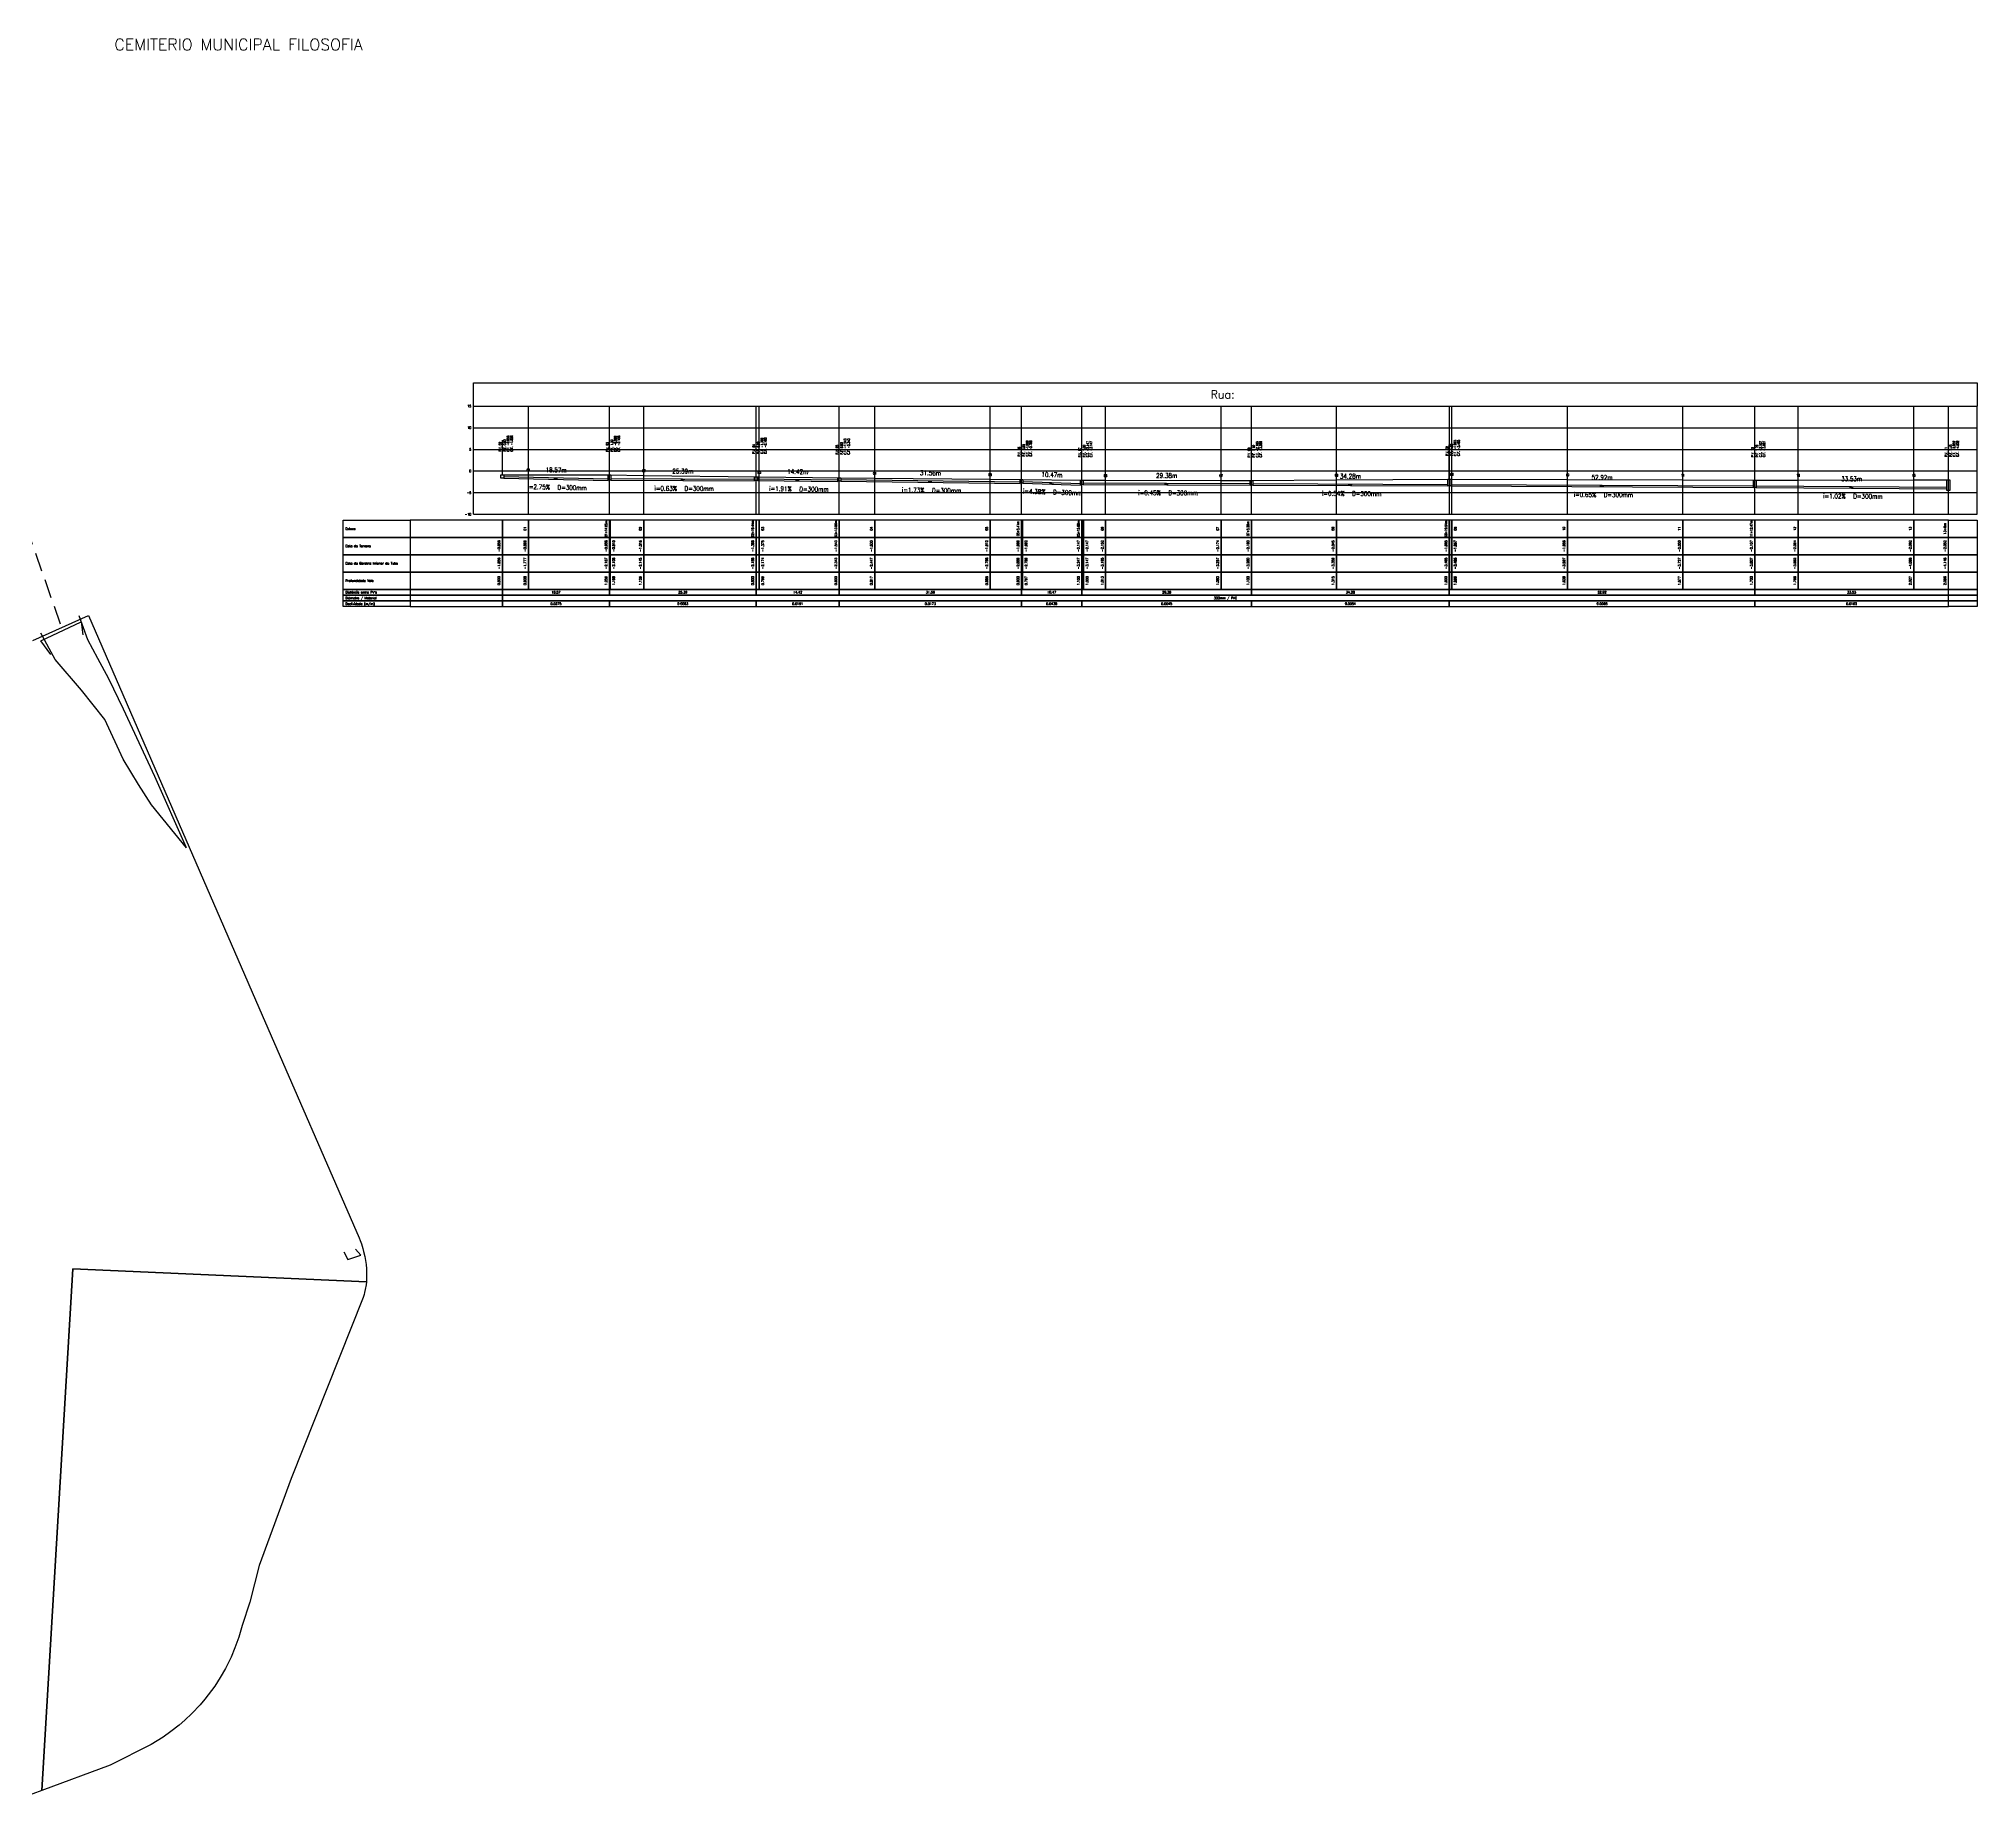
# Model space of a CAD drawing. Extents: x -6997814 to 14282083, y -16 to 289481930.
# Drawn here: x 362950.7 to 363286.5, y 7352277 to 7352581.6 of the extents above; entities that cross this region are included whole.
import ezdxf
from ezdxf.enums import TextEntityAlignment as Align

# ---------------------------------------------------------------- set-up
doc = ezdxf.new("R2010")
doc.units = 0
doc.header["$LTSCALE"] = 6.5
doc.linetypes.add('DASHED', pattern=[0.75, 0.5, -0.25])
for name, color, linetype in [('EIXO-RIO-INV', 9, 'DASHED'), ('MARGEM', 130, 'CONTINUOUS'), ('PONTE', 3, 'CONTINUOUS'), ('PS_IND_COMPRIMENTO', 7, 'CONTINUOUS'), ('PS_IND_DIAMETRO', 7, 'CONTINUOUS'), ('PS_IND_FLUXO', 3, 'CONTINUOUS'), ('PS_IND_INCLINACAO', 7, 'CONTINUOUS'), ('PS_PERFIL_CAIXAS', 7, 'CONTINUOUS'), ('PS_PERFIL_COTA_LIN', 7, 'CONTINUOUS'), ('PS_PERFIL_COTA_TXT', 5, 'CONTINUOUS'), ('PS_PERFIL_GRADE', 8, 'CONTINUOUS'), ('PS_PERFIL_TERRENO', 3, 'CONTINUOUS'), ('PS_PERFIL_TITULOS', 5, 'CONTINUOUS'), ('PS_PERFIL_TUBO', 7, 'CONTINUOUS'), ('PS_PONTOS_IDENTIFICACAO_LIN', 7, 'CONTINUOUS'), ('PS_PONTOS_IDENTIFICACAO_TXT', 7, 'CONTINUOUS'), ('QUADRA-DEF', 7, 'CONTINUOUS'), ('TXT-CEMITERIO', 2, 'CONTINUOUS')]:
    doc.layers.add(name, color=color, linetype=linetype)
doc.styles.add('ROMANS', font='romans.shx')
doc.styles.add('SABESP', font='ROMANS.shx', dxfattribs={"height": 2})

# ---------------------------------------------------------------- blocks, each defined once
blk = doc.blocks.new('*U246')
at = {"layer": 'PS_PERFIL_GRADE', "linetype": 'Continuous', "lineweight": -2}
for p, q in [((0, 0), (0, 18.75)), ((0, 18.75), (260.52, 18.75)), ((9.51, 0), (9.51, 18.75)), ((23.57, 0), (23.57, 18.75)), ((23.57, 0), (23.57, 18.75)), ((29.51, 0), (29.51, 18.75)), ((48.96, 0), (48.96, 18.75)), ((48.96, 0), (48.96, 18.75)), ((49.51, 0), (49.51, 18.75)), ((63.37, 0), (63.37, 18.75)), ((63.37, 0), (63.37, 18.75)), ((69.51, 0), (69.51, 18.75)), ((89.51, 0), (89.51, 18.75)), ((94.93, 0), (94.93, 18.75)), ((94.93, 0), (94.93, 18.75)), ((105.4, 0), (105.4, 18.75)), ((105.4, 0), (105.4, 18.75)), ((109.51, 0), (109.51, 18.75)), ((129.51, 0), (129.51, 18.75)), ((134.78, 0), (134.78, 18.75)), ((134.78, 0), (134.78, 18.75)), ((149.51, 0), (149.51, 18.75)), ((169.06, 0), (169.06, 18.75)), ((169.06, 0), (169.06, 18.75)), ((169.51, 0), (169.51, 18.75)), ((189.51, 0), (189.51, 18.75)), ((209.51, 0), (209.51, 18.75)), ((221.98, 0), (221.98, 18.75)), ((221.98, 0), (221.98, 18.75)), ((229.51, 0), (229.51, 18.75)), ((249.51, 0), (249.51, 18.75)), ((255.52, 0), (255.52, 18.75)), ((260.52, 0), (260.52, 18.75)), ((0, 15), (260.52, 15)), ((0, 11.25), (260.52, 11.25)), ((0, 7.5), (260.52, 7.5)), ((0, 3.75), (260.52, 3.75)), ((0, 0), (260.52, 0))]:
    blk.add_line(p, q, dxfattribs=at)
blk.add_lwpolyline([(0, 18.75), (0, 22.75), (260.52, 22.75), (260.52, 18.75)], dxfattribs=at)
at = {"layer": 'PS_PERFIL_GRADE', "lineweight": -2, "style": 'ROMANS'}
for s, p in [('15', (-0.4, 18.75)), ('10', (-0.4, 15)), ('5', (-0.4, 11.25)), ('0', (-0.4, 7.5)), ('-5', (-0.4, 3.75)), ('-10', (-0.4, 0))]:
    blk.add_text(s, height=0.4, dxfattribs=at).set_placement(p, align=Align.MIDDLE_RIGHT)

msp = doc.modelspace()

# ---------------------------------------------------------------- linework, layer by layer
at = {"layer": 'EIXO-RIO-INV'}
msp.add_lwpolyline([(362954.45466, 7352480.1601), (362947.68465, 7352499.4301)], dxfattribs=at)
at = {"layer": 'MARGEM'}
for points in [[(362976.25469, 7352441.45), (362970.75469, 7352453.7701), (362965.33468, 7352465.4301), (362962.82467, 7352470.6901), (362960.88467, 7352474.2101), (362959.16467, 7352477.4701), (362957.66467, 7352481.6201)], [(362976.25469, 7352441.45), (362970.21469, 7352448.8601), (362967.92468, 7352452.3801), (362965.28468, 7352456.7901), (362962.11467, 7352463.6501), (362958.06467, 7352468.7501), (362953.48466, 7352474.0301), (362951.02466, 7352478.6101)]]:
    msp.add_lwpolyline(points, dxfattribs=at)
at = {"layer": 'PONTE'}
for points in [[(362952.73466, 7352474.9001), (362951.02466, 7352477.3101), (362958.02467, 7352480.5501), (362958.32467, 7352478.3101)], [(363003.54474, 7352371.46), (363004.19474, 7352370.11), (363006.48474, 7352370.87), (363005.54474, 7352371.93)]]:
    msp.add_lwpolyline(points, dxfattribs=at)
at = {"layer": 'PS_IND_FLUXO', "lineweight": -2}
for points in [[(363039.87273, 7352505.3924, 0.4, 0, 0), (363040.67255, 7352505.37543, 0, 0, 0)], [(363061.8504, 7352505.17843, 0.4, 0, 0), (363062.65039, 7352505.17457, 0, 0, 0)], [(363081.75305, 7352505.0943, 0.4, 0, 0), (363082.55297, 7352505.08245, 0, 0, 0)], [(363104.73991, 7352504.86077, 0.4, 0, 0), (363105.53984, 7352504.85023, 0, 0, 0)], [(363125.75307, 7352504.56778, 0.4, 0, 0), (363126.55259, 7352504.54022, 0, 0, 0)], [(363145.67657, 7352504.40876, 0.4, 0, 0), (363146.47656, 7352504.40599, 0, 0, 0)], [(363177.50734, 7352504.28977, 0.4, 0, 0), (363178.30733, 7352504.28648, 0, 0, 0)], [(363221.11027, 7352504.09264, 0.4, 0, 0), (363221.91026, 7352504.08873, 0, 0, 0)], [(363264.33917, 7352503.83777, 0.4, 0, 0), (363265.13915, 7352503.83158, 0, 0, 0)]]:
    msp.add_lwpolyline(points, format="xyseb", dxfattribs=at)
at = {"layer": 'PS_PERFIL_CAIXAS', "linetype": 'Continuous', "lineweight": -2}
for points in [[(363030.73991, 7352506.06307), (363031.23991, 7352506.06307), (363031.23991, 7352505.46307), (363030.73991, 7352505.46307)], [(363049.30536, 7352506.024), (363049.80536, 7352506.024), (363049.80536, 7352505.124), (363049.30536, 7352505.124)], [(363074.69543, 7352505.679), (363075.19543, 7352505.679), (363075.19543, 7352505.079), (363074.69543, 7352505.079)], [(363089.11058, 7352505.54775), (363089.61058, 7352505.54775), (363089.61058, 7352504.94775), (363089.11058, 7352504.94775)], [(363120.66916, 7352505.21325), (363121.16916, 7352505.21325), (363121.16916, 7352504.61325), (363120.66916, 7352504.61325)], [(363131.1365, 7352505.09475), (363131.6365, 7352505.09475), (363131.6365, 7352504.34475), (363131.1365, 7352504.34475)], [(363160.51663, 7352505.07), (363161.01663, 7352505.07), (363161.01663, 7352504.245), (363160.51663, 7352504.245)], [(363194.79803, 7352505.30625), (363195.29803, 7352505.30625), (363195.29803, 7352504.10625), (363194.79803, 7352504.10625)], [(363247.7225, 7352505.12512), (363248.2225, 7352505.12512), (363248.2225, 7352503.85012), (363247.7225, 7352503.85012)], [(363281.25582, 7352505.16622), (363281.75582, 7352505.16622), (363281.75582, 7352503.32872), (363281.25582, 7352503.32872)]]:
    msp.add_lwpolyline(points, close=True, dxfattribs=at)
at = {"layer": 'PS_PERFIL_COTA_LIN', "linetype": 'Continuous', "lineweight": -2}
for points in [[(363014.98991, 7352498.205), (363014.98991, 7352495.205), (363003.38991, 7352495.205), (363003.38991, 7352498.205)], [(363014.98991, 7352498.205), (363014.98991, 7352495.205), (363030.98991, 7352495.205), (363030.98991, 7352498.205)], [(363030.98991, 7352498.205), (363030.98991, 7352495.205), (363035.50432, 7352495.205), (363035.50432, 7352498.205)], [(363035.50432, 7352498.205), (363035.50432, 7352495.205), (363049.55536, 7352495.205), (363049.55536, 7352498.205)], [(363049.55536, 7352498.205), (363049.55536, 7352495.205), (363049.65536, 7352495.205), (363049.65536, 7352498.205)], [(363049.65536, 7352498.205), (363049.65536, 7352495.205), (363055.50432, 7352495.205), (363055.50432, 7352498.205)], [(363055.50432, 7352498.205), (363055.50432, 7352495.205), (363074.94543, 7352495.205), (363074.94543, 7352498.205)], [(363074.94543, 7352498.205), (363074.94543, 7352495.205), (363075.50432, 7352495.205), (363075.50432, 7352498.205)], [(363075.50432, 7352498.205), (363075.50432, 7352495.205), (363089.36058, 7352495.205), (363089.36058, 7352498.205)], [(363089.36058, 7352498.205), (363089.36058, 7352495.205), (363095.50432, 7352495.205), (363095.50432, 7352498.205)], [(363095.50432, 7352498.205), (363095.50432, 7352495.205), (363115.50432, 7352495.205), (363115.50432, 7352498.205)], [(363115.50432, 7352498.205), (363115.50432, 7352495.205), (363120.91916, 7352495.205), (363120.91916, 7352498.205)], [(363120.91916, 7352498.205), (363120.91916, 7352495.205), (363121.11916, 7352495.205), (363121.11916, 7352498.205)], [(363121.11916, 7352498.205), (363121.11916, 7352495.205), (363131.3865, 7352495.205), (363131.3865, 7352498.205)], [(363131.3865, 7352498.205), (363131.3865, 7352495.205), (363131.6865, 7352495.205), (363131.6865, 7352498.205)], [(363131.6865, 7352498.205), (363131.6865, 7352495.205), (363135.50432, 7352495.205), (363135.50432, 7352498.205)], [(363135.50432, 7352498.205), (363135.50432, 7352495.205), (363155.50432, 7352495.205), (363155.50432, 7352498.205)], [(363155.50432, 7352498.205), (363155.50432, 7352495.205), (363160.76663, 7352495.205), (363160.76663, 7352498.205)], [(363160.76663, 7352498.205), (363160.76663, 7352495.205), (363175.50432, 7352495.205), (363175.50432, 7352498.205)], [(363175.50432, 7352498.205), (363175.50432, 7352495.205), (363195.04803, 7352495.205), (363195.04803, 7352498.205)], [(363195.04803, 7352498.205), (363195.04803, 7352495.205), (363195.44803, 7352495.205), (363195.44803, 7352498.205)], [(363195.44803, 7352498.205), (363195.44803, 7352495.205), (363195.50432, 7352495.205), (363195.50432, 7352498.205)], [(363195.50432, 7352498.205), (363195.50432, 7352495.205), (363215.50432, 7352495.205), (363215.50432, 7352498.205)], [(363215.50432, 7352498.205), (363215.50432, 7352495.205), (363235.50432, 7352495.205), (363235.50432, 7352498.205)], [(363235.50432, 7352498.205), (363235.50432, 7352495.205), (363247.9725, 7352495.205), (363247.9725, 7352498.205)], [(363247.9725, 7352498.205), (363247.9725, 7352495.205), (363255.50432, 7352495.205), (363255.50432, 7352498.205)], [(363255.50432, 7352498.205), (363255.50432, 7352495.205), (363275.50432, 7352495.205), (363275.50432, 7352498.205)], [(363275.50432, 7352498.205), (363275.50432, 7352495.205), (363281.50582, 7352495.205), (363281.50582, 7352498.205)], [(363286.50582, 7352498.205), (363286.50582, 7352495.205), (363281.50582, 7352495.205), (363281.50582, 7352498.205)], [(363014.98991, 7352495.205), (363014.98991, 7352492.205), (363003.38991, 7352492.205), (363003.38991, 7352495.205)], [(363014.98991, 7352495.205), (363014.98991, 7352492.205), (363030.98991, 7352492.205), (363030.98991, 7352495.205)], [(363030.98991, 7352495.205), (363030.98991, 7352492.205), (363035.50432, 7352492.205), (363035.50432, 7352495.205)], [(363035.50432, 7352495.205), (363035.50432, 7352492.205), (363049.55536, 7352492.205), (363049.55536, 7352495.205)], [(363049.55536, 7352495.205), (363049.55536, 7352492.205), (363049.65536, 7352492.205), (363049.65536, 7352495.205)], [(363049.65536, 7352495.205), (363049.65536, 7352492.205), (363055.50432, 7352492.205), (363055.50432, 7352495.205)], [(363055.50432, 7352495.205), (363055.50432, 7352492.205), (363074.94543, 7352492.205), (363074.94543, 7352495.205)], [(363074.94543, 7352495.205), (363074.94543, 7352492.205), (363075.50432, 7352492.205), (363075.50432, 7352495.205)], [(363075.50432, 7352495.205), (363075.50432, 7352492.205), (363089.36058, 7352492.205), (363089.36058, 7352495.205)], [(363089.36058, 7352495.205), (363089.36058, 7352492.205), (363095.50432, 7352492.205), (363095.50432, 7352495.205)], [(363095.50432, 7352495.205), (363095.50432, 7352492.205), (363115.50432, 7352492.205), (363115.50432, 7352495.205)], [(363115.50432, 7352495.205), (363115.50432, 7352492.205), (363120.91916, 7352492.205), (363120.91916, 7352495.205)], [(363120.91916, 7352495.205), (363120.91916, 7352492.205), (363121.11916, 7352492.205), (363121.11916, 7352495.205)], [(363121.11916, 7352495.205), (363121.11916, 7352492.205), (363131.3865, 7352492.205), (363131.3865, 7352495.205)], [(363131.3865, 7352495.205), (363131.3865, 7352492.205), (363131.6865, 7352492.205), (363131.6865, 7352495.205)], [(363131.6865, 7352495.205), (363131.6865, 7352492.205), (363135.50432, 7352492.205), (363135.50432, 7352495.205)], [(363135.50432, 7352495.205), (363135.50432, 7352492.205), (363155.50432, 7352492.205), (363155.50432, 7352495.205)], [(363155.50432, 7352495.205), (363155.50432, 7352492.205), (363160.76663, 7352492.205), (363160.76663, 7352495.205)], [(363160.76663, 7352495.205), (363160.76663, 7352492.205), (363175.50432, 7352492.205), (363175.50432, 7352495.205)], [(363175.50432, 7352495.205), (363175.50432, 7352492.205), (363195.04803, 7352492.205), (363195.04803, 7352495.205)], [(363195.04803, 7352495.205), (363195.04803, 7352492.205), (363195.44803, 7352492.205), (363195.44803, 7352495.205)], [(363195.44803, 7352495.205), (363195.44803, 7352492.205), (363195.50432, 7352492.205), (363195.50432, 7352495.205)], [(363195.50432, 7352495.205), (363195.50432, 7352492.205), (363215.50432, 7352492.205), (363215.50432, 7352495.205)], [(363215.50432, 7352495.205), (363215.50432, 7352492.205), (363235.50432, 7352492.205), (363235.50432, 7352495.205)], [(363235.50432, 7352495.205), (363235.50432, 7352492.205), (363247.9725, 7352492.205), (363247.9725, 7352495.205)], [(363247.9725, 7352495.205), (363247.9725, 7352492.205), (363255.50432, 7352492.205), (363255.50432, 7352495.205)], [(363255.50432, 7352495.205), (363255.50432, 7352492.205), (363275.50432, 7352492.205), (363275.50432, 7352495.205)], [(363275.50432, 7352495.205), (363275.50432, 7352492.205), (363281.50582, 7352492.205), (363281.50582, 7352495.205)], [(363286.50582, 7352495.205), (363286.50582, 7352492.205), (363281.50582, 7352492.205), (363281.50582, 7352495.205)], [(363014.98991, 7352492.205), (363014.98991, 7352489.205), (363003.38991, 7352489.205), (363003.38991, 7352492.205)], [(363014.98991, 7352492.205), (363014.98991, 7352489.205), (363030.98991, 7352489.205), (363030.98991, 7352492.205)], [(363030.98991, 7352492.205), (363030.98991, 7352489.205), (363035.50432, 7352489.205), (363035.50432, 7352492.205)], [(363035.50432, 7352492.205), (363035.50432, 7352489.205), (363049.55536, 7352489.205), (363049.55536, 7352492.205)], [(363049.55536, 7352492.205), (363049.55536, 7352489.205), (363049.65536, 7352489.205), (363049.65536, 7352492.205)], [(363049.65536, 7352492.205), (363049.65536, 7352489.205), (363055.50432, 7352489.205), (363055.50432, 7352492.205)], [(363055.50432, 7352492.205), (363055.50432, 7352489.205), (363074.94543, 7352489.205), (363074.94543, 7352492.205)], [(363074.94543, 7352492.205), (363074.94543, 7352489.205), (363075.50432, 7352489.205), (363075.50432, 7352492.205)], [(363075.50432, 7352492.205), (363075.50432, 7352489.205), (363089.36058, 7352489.205), (363089.36058, 7352492.205)], [(363089.36058, 7352492.205), (363089.36058, 7352489.205), (363095.50432, 7352489.205), (363095.50432, 7352492.205)], [(363095.50432, 7352492.205), (363095.50432, 7352489.205), (363115.50432, 7352489.205), (363115.50432, 7352492.205)], [(363115.50432, 7352492.205), (363115.50432, 7352489.205), (363120.91916, 7352489.205), (363120.91916, 7352492.205)], [(363120.91916, 7352492.205), (363120.91916, 7352489.205), (363121.11916, 7352489.205), (363121.11916, 7352492.205)], [(363121.11916, 7352492.205), (363121.11916, 7352489.205), (363131.3865, 7352489.205), (363131.3865, 7352492.205)], [(363131.3865, 7352492.205), (363131.3865, 7352489.205), (363131.6865, 7352489.205), (363131.6865, 7352492.205)], [(363131.6865, 7352492.205), (363131.6865, 7352489.205), (363135.50432, 7352489.205), (363135.50432, 7352492.205)], [(363135.50432, 7352492.205), (363135.50432, 7352489.205), (363155.50432, 7352489.205), (363155.50432, 7352492.205)], [(363155.50432, 7352492.205), (363155.50432, 7352489.205), (363160.76663, 7352489.205), (363160.76663, 7352492.205)], [(363160.76663, 7352492.205), (363160.76663, 7352489.205), (363175.50432, 7352489.205), (363175.50432, 7352492.205)], [(363175.50432, 7352492.205), (363175.50432, 7352489.205), (363195.04803, 7352489.205), (363195.04803, 7352492.205)], [(363195.04803, 7352492.205), (363195.04803, 7352489.205), (363195.44803, 7352489.205), (363195.44803, 7352492.205)], [(363195.44803, 7352492.205), (363195.44803, 7352489.205), (363195.50432, 7352489.205), (363195.50432, 7352492.205)], [(363195.50432, 7352492.205), (363195.50432, 7352489.205), (363215.50432, 7352489.205), (363215.50432, 7352492.205)], [(363215.50432, 7352492.205), (363215.50432, 7352489.205), (363235.50432, 7352489.205), (363235.50432, 7352492.205)], [(363235.50432, 7352492.205), (363235.50432, 7352489.205), (363247.9725, 7352489.205), (363247.9725, 7352492.205)], [(363247.9725, 7352492.205), (363247.9725, 7352489.205), (363255.50432, 7352489.205), (363255.50432, 7352492.205)], [(363255.50432, 7352492.205), (363255.50432, 7352489.205), (363275.50432, 7352489.205), (363275.50432, 7352492.205)], [(363275.50432, 7352492.205), (363275.50432, 7352489.205), (363281.50582, 7352489.205), (363281.50582, 7352492.205)], [(363286.50582, 7352492.205), (363286.50582, 7352489.205), (363281.50582, 7352489.205), (363281.50582, 7352492.205)], [(363014.98991, 7352489.205), (363014.98991, 7352486.205), (363003.38991, 7352486.205), (363003.38991, 7352489.205)], [(363014.98991, 7352489.205), (363014.98991, 7352486.205), (363030.98991, 7352486.205), (363030.98991, 7352489.205)], [(363030.98991, 7352489.205), (363030.98991, 7352486.205), (363035.50432, 7352486.205), (363035.50432, 7352489.205)], [(363035.50432, 7352489.205), (363035.50432, 7352486.205), (363049.55536, 7352486.205), (363049.55536, 7352489.205)], [(363049.55536, 7352489.205), (363049.55536, 7352486.205), (363049.65536, 7352486.205), (363049.65536, 7352489.205)], [(363049.65536, 7352489.205), (363049.65536, 7352486.205), (363055.50432, 7352486.205), (363055.50432, 7352489.205)], [(363055.50432, 7352489.205), (363055.50432, 7352486.205), (363074.94543, 7352486.205), (363074.94543, 7352489.205)], [(363074.94543, 7352489.205), (363074.94543, 7352486.205), (363075.50432, 7352486.205), (363075.50432, 7352489.205)], [(363075.50432, 7352489.205), (363075.50432, 7352486.205), (363089.36058, 7352486.205), (363089.36058, 7352489.205)], [(363089.36058, 7352489.205), (363089.36058, 7352486.205), (363095.50432, 7352486.205), (363095.50432, 7352489.205)], [(363095.50432, 7352489.205), (363095.50432, 7352486.205), (363115.50432, 7352486.205), (363115.50432, 7352489.205)], [(363115.50432, 7352489.205), (363115.50432, 7352486.205), (363120.91916, 7352486.205), (363120.91916, 7352489.205)], [(363120.91916, 7352489.205), (363120.91916, 7352486.205), (363121.11916, 7352486.205), (363121.11916, 7352489.205)], [(363121.11916, 7352489.205), (363121.11916, 7352486.205), (363131.3865, 7352486.205), (363131.3865, 7352489.205)], [(363131.3865, 7352489.205), (363131.3865, 7352486.205), (363131.6865, 7352486.205), (363131.6865, 7352489.205)], [(363131.6865, 7352489.205), (363131.6865, 7352486.205), (363135.50432, 7352486.205), (363135.50432, 7352489.205)], [(363135.50432, 7352489.205), (363135.50432, 7352486.205), (363155.50432, 7352486.205), (363155.50432, 7352489.205)], [(363155.50432, 7352489.205), (363155.50432, 7352486.205), (363160.76663, 7352486.205), (363160.76663, 7352489.205)], [(363160.76663, 7352489.205), (363160.76663, 7352486.205), (363175.50432, 7352486.205), (363175.50432, 7352489.205)], [(363175.50432, 7352489.205), (363175.50432, 7352486.205), (363195.04803, 7352486.205), (363195.04803, 7352489.205)], [(363195.04803, 7352489.205), (363195.04803, 7352486.205), (363195.44803, 7352486.205), (363195.44803, 7352489.205)], [(363195.44803, 7352489.205), (363195.44803, 7352486.205), (363195.50432, 7352486.205), (363195.50432, 7352489.205)], [(363195.50432, 7352489.205), (363195.50432, 7352486.205), (363215.50432, 7352486.205), (363215.50432, 7352489.205)], [(363215.50432, 7352489.205), (363215.50432, 7352486.205), (363235.50432, 7352486.205), (363235.50432, 7352489.205)], [(363235.50432, 7352489.205), (363235.50432, 7352486.205), (363247.9725, 7352486.205), (363247.9725, 7352489.205)], [(363247.9725, 7352489.205), (363247.9725, 7352486.205), (363255.50432, 7352486.205), (363255.50432, 7352489.205)], [(363255.50432, 7352489.205), (363255.50432, 7352486.205), (363275.50432, 7352486.205), (363275.50432, 7352489.205)], [(363275.50432, 7352489.205), (363275.50432, 7352486.205), (363281.50582, 7352486.205), (363281.50582, 7352489.205)], [(363286.50582, 7352489.205), (363286.50582, 7352486.205), (363281.50582, 7352486.205), (363281.50582, 7352489.205)], [(363014.98991, 7352486.205), (363014.98991, 7352485.205), (363003.38991, 7352485.205), (363003.38991, 7352486.205)], [(363014.98991, 7352485.205), (363014.98991, 7352484.205), (363003.38991, 7352484.205), (363003.38991, 7352485.205)], [(363014.98991, 7352486.205), (363014.98991, 7352485.205), (363030.98991, 7352485.205), (363030.98991, 7352486.205)], [(363014.98991, 7352485.205), (363014.98991, 7352484.205), (363030.98991, 7352484.205), (363030.98991, 7352485.205)], [(363030.98991, 7352486.205), (363030.98991, 7352485.205), (363049.55536, 7352485.205), (363049.55536, 7352486.205)], [(363030.98991, 7352485.205), (363030.98991, 7352484.205), (363281.50582, 7352484.205), (363281.50582, 7352485.205)], [(363049.55536, 7352486.205), (363049.55536, 7352485.205), (363074.94543, 7352485.205), (363074.94543, 7352486.205)], [(363074.94543, 7352486.205), (363074.94543, 7352485.205), (363089.36058, 7352485.205), (363089.36058, 7352486.205)], [(363089.36058, 7352486.205), (363089.36058, 7352485.205), (363120.91916, 7352485.205), (363120.91916, 7352486.205)], [(363120.91916, 7352486.205), (363120.91916, 7352485.205), (363131.3865, 7352485.205), (363131.3865, 7352486.205)], [(363131.3865, 7352486.205), (363131.3865, 7352485.205), (363160.76663, 7352485.205), (363160.76663, 7352486.205)], [(363160.76663, 7352486.205), (363160.76663, 7352485.205), (363195.04803, 7352485.205), (363195.04803, 7352486.205)], [(363195.04803, 7352486.205), (363195.04803, 7352485.205), (363247.9725, 7352485.205), (363247.9725, 7352486.205)], [(363247.9725, 7352486.205), (363247.9725, 7352485.205), (363281.50582, 7352485.205), (363281.50582, 7352486.205)], [(363286.50582, 7352486.205), (363286.50582, 7352485.205), (363281.50582, 7352485.205), (363281.50582, 7352486.205)], [(363286.50582, 7352485.205), (363286.50582, 7352484.205), (363281.50582, 7352484.205), (363281.50582, 7352485.205)], [(363014.98991, 7352484.205), (363014.98991, 7352483.205), (363003.38991, 7352483.205), (363003.38991, 7352484.205)], [(363014.98991, 7352484.205), (363014.98991, 7352483.205), (363030.98991, 7352483.205), (363030.98991, 7352484.205)], [(363030.98991, 7352484.205), (363030.98991, 7352483.205), (363049.55536, 7352483.205), (363049.55536, 7352484.205)], [(363049.55536, 7352484.205), (363049.55536, 7352483.205), (363074.94543, 7352483.205), (363074.94543, 7352484.205)], [(363074.94543, 7352484.205), (363074.94543, 7352483.205), (363089.36058, 7352483.205), (363089.36058, 7352484.205)], [(363089.36058, 7352484.205), (363089.36058, 7352483.205), (363120.91916, 7352483.205), (363120.91916, 7352484.205)], [(363120.91916, 7352484.205), (363120.91916, 7352483.205), (363131.3865, 7352483.205), (363131.3865, 7352484.205)], [(363131.3865, 7352484.205), (363131.3865, 7352483.205), (363160.76663, 7352483.205), (363160.76663, 7352484.205)], [(363160.76663, 7352484.205), (363160.76663, 7352483.205), (363195.04803, 7352483.205), (363195.04803, 7352484.205)], [(363195.04803, 7352484.205), (363195.04803, 7352483.205), (363247.9725, 7352483.205), (363247.9725, 7352484.205)], [(363247.9725, 7352484.205), (363247.9725, 7352483.205), (363281.50582, 7352483.205), (363281.50582, 7352484.205)], [(363286.50582, 7352484.205), (363286.50582, 7352483.205), (363281.50582, 7352483.205), (363281.50582, 7352484.205)]]:
    msp.add_lwpolyline(points, close=True, dxfattribs=at)
for points in [[(363014.98991, 7352485.205), (363030.98991, 7352485.205)], [(363030.98991, 7352486.205), (363035.50432, 7352486.205)], [(363030.98991, 7352485.205), (363035.50432, 7352485.205)], [(363030.98991, 7352485.205), (363035.50432, 7352485.205)], [(363035.50432, 7352486.205), (363049.55536, 7352486.205)], [(363035.50432, 7352485.205), (363049.55536, 7352485.205)], [(363035.50432, 7352485.205), (363049.55536, 7352485.205)], [(363049.55536, 7352485.205), (363049.65536, 7352485.205)], [(363049.65536, 7352486.205), (363055.50432, 7352486.205)], [(363049.65536, 7352485.205), (363055.50432, 7352485.205)], [(363049.65536, 7352485.205), (363055.50432, 7352485.205)], [(363055.50432, 7352485.205), (363074.94543, 7352485.205)], [(363074.94543, 7352486.205), (363075.50432, 7352486.205)], [(363074.94543, 7352485.205), (363075.50432, 7352485.205)], [(363074.94543, 7352485.205), (363075.50432, 7352485.205)], [(363075.50432, 7352485.205), (363089.36058, 7352485.205)], [(363089.36058, 7352486.205), (363095.50432, 7352486.205)], [(363089.36058, 7352485.205), (363095.50432, 7352485.205)], [(363089.36058, 7352485.205), (363095.50432, 7352485.205)], [(363095.50432, 7352486.205), (363115.50432, 7352486.205)], [(363095.50432, 7352485.205), (363115.50432, 7352485.205)], [(363095.50432, 7352485.205), (363115.50432, 7352485.205)], [(363115.50432, 7352486.205), (363120.91916, 7352486.205)], [(363115.50432, 7352485.205), (363120.91916, 7352485.205)], [(363115.50432, 7352485.205), (363120.91916, 7352485.205)], [(363120.91916, 7352485.205), (363121.11916, 7352485.205)], [(363121.11916, 7352486.205), (363131.3865, 7352486.205)], [(363121.11916, 7352485.205), (363131.3865, 7352485.205)], [(363121.11916, 7352485.205), (363131.3865, 7352485.205)], [(363131.3865, 7352485.205), (363131.6865, 7352485.205)], [(363131.6865, 7352486.205), (363135.50432, 7352486.205)], [(363131.6865, 7352485.205), (363135.50432, 7352485.205)], [(363131.6865, 7352485.205), (363135.50432, 7352485.205)], [(363135.50432, 7352486.205), (363155.50432, 7352486.205)], [(363135.50432, 7352485.205), (363155.50432, 7352485.205)], [(363135.50432, 7352485.205), (363155.50432, 7352485.205)], [(363155.50432, 7352485.205), (363160.76663, 7352485.205)], [(363160.76663, 7352486.205), (363175.50432, 7352486.205)], [(363160.76663, 7352485.205), (363175.50432, 7352485.205)], [(363160.76663, 7352485.205), (363175.50432, 7352485.205)], [(363175.50432, 7352486.205), (363195.04803, 7352486.205)], [(363175.50432, 7352485.205), (363195.04803, 7352485.205)], [(363175.50432, 7352485.205), (363195.04803, 7352485.205)], [(363195.04803, 7352485.205), (363195.44803, 7352485.205)], [(363195.44803, 7352486.205), (363195.50432, 7352486.205)], [(363195.44803, 7352485.205), (363195.50432, 7352485.205)], [(363195.44803, 7352485.205), (363195.50432, 7352485.205)], [(363195.50432, 7352486.205), (363215.50432, 7352486.205)], [(363195.50432, 7352485.205), (363215.50432, 7352485.205)], [(363195.50432, 7352485.205), (363215.50432, 7352485.205)], [(363215.50432, 7352486.205), (363235.50432, 7352486.205)], [(363215.50432, 7352485.205), (363235.50432, 7352485.205)], [(363215.50432, 7352485.205), (363235.50432, 7352485.205)], [(363247.9725, 7352486.205), (363255.50432, 7352486.205)], [(363247.9725, 7352485.205), (363255.50432, 7352485.205)], [(363247.9725, 7352485.205), (363255.50432, 7352485.205)], [(363255.50432, 7352486.205), (363275.50432, 7352486.205)], [(363255.50432, 7352485.205), (363275.50432, 7352485.205)], [(363255.50432, 7352485.205), (363275.50432, 7352485.205)], [(363275.50432, 7352486.205), (363281.50582, 7352486.205)], [(363275.50432, 7352485.205), (363281.50582, 7352485.205)], [(363275.50432, 7352485.205), (363281.50582, 7352485.205)], [(363014.98991, 7352484.205), (363030.98991, 7352484.205)], [(363030.98991, 7352484.205), (363035.50432, 7352484.205)], [(363030.98991, 7352484.205), (363035.50432, 7352484.205)], [(363030.98991, 7352483.205), (363035.50432, 7352483.205)], [(363035.50432, 7352484.205), (363049.55536, 7352484.205)], [(363035.50432, 7352484.205), (363049.55536, 7352484.205)], [(363035.50432, 7352483.205), (363049.55536, 7352483.205)], [(363049.55536, 7352484.205), (363049.65536, 7352484.205)], [(363049.65536, 7352484.205), (363055.50432, 7352484.205)], [(363049.65536, 7352484.205), (363055.50432, 7352484.205)], [(363049.65536, 7352483.205), (363055.50432, 7352483.205)], [(363055.50432, 7352484.205), (363074.94543, 7352484.205)], [(363074.94543, 7352484.205), (363075.50432, 7352484.205)], [(363074.94543, 7352484.205), (363075.50432, 7352484.205)], [(363074.94543, 7352483.205), (363075.50432, 7352483.205)], [(363075.50432, 7352484.205), (363089.36058, 7352484.205)], [(363089.36058, 7352484.205), (363095.50432, 7352484.205)], [(363089.36058, 7352484.205), (363095.50432, 7352484.205)], [(363089.36058, 7352483.205), (363095.50432, 7352483.205)], [(363095.50432, 7352484.205), (363115.50432, 7352484.205)], [(363095.50432, 7352484.205), (363115.50432, 7352484.205)], [(363095.50432, 7352483.205), (363115.50432, 7352483.205)], [(363115.50432, 7352484.205), (363120.91916, 7352484.205)], [(363115.50432, 7352484.205), (363120.91916, 7352484.205)], [(363115.50432, 7352483.205), (363120.91916, 7352483.205)], [(363120.91916, 7352484.205), (363121.11916, 7352484.205)], [(363121.11916, 7352484.205), (363131.3865, 7352484.205)], [(363121.11916, 7352484.205), (363131.3865, 7352484.205)], [(363121.11916, 7352483.205), (363131.3865, 7352483.205)], [(363131.3865, 7352484.205), (363131.6865, 7352484.205)], [(363131.6865, 7352484.205), (363135.50432, 7352484.205)], [(363131.6865, 7352484.205), (363135.50432, 7352484.205)], [(363131.6865, 7352483.205), (363135.50432, 7352483.205)], [(363135.50432, 7352484.205), (363155.50432, 7352484.205)], [(363135.50432, 7352484.205), (363155.50432, 7352484.205)], [(363135.50432, 7352483.205), (363155.50432, 7352483.205)], [(363155.50432, 7352484.205), (363160.76663, 7352484.205)], [(363160.76663, 7352484.205), (363175.50432, 7352484.205)], [(363160.76663, 7352484.205), (363175.50432, 7352484.205)], [(363160.76663, 7352483.205), (363175.50432, 7352483.205)], [(363175.50432, 7352484.205), (363195.04803, 7352484.205)], [(363175.50432, 7352484.205), (363195.04803, 7352484.205)], [(363175.50432, 7352483.205), (363195.04803, 7352483.205)], [(363195.04803, 7352484.205), (363195.44803, 7352484.205)], [(363195.44803, 7352484.205), (363195.50432, 7352484.205)], [(363195.44803, 7352484.205), (363195.50432, 7352484.205)], [(363195.44803, 7352483.205), (363195.50432, 7352483.205)], [(363195.50432, 7352484.205), (363215.50432, 7352484.205)], [(363195.50432, 7352484.205), (363215.50432, 7352484.205)], [(363195.50432, 7352483.205), (363215.50432, 7352483.205)], [(363215.50432, 7352484.205), (363235.50432, 7352484.205)], [(363215.50432, 7352484.205), (363235.50432, 7352484.205)], [(363215.50432, 7352483.205), (363235.50432, 7352483.205)], [(363247.9725, 7352484.205), (363255.50432, 7352484.205)], [(363247.9725, 7352484.205), (363255.50432, 7352484.205)], [(363247.9725, 7352483.205), (363255.50432, 7352483.205)], [(363255.50432, 7352484.205), (363275.50432, 7352484.205)], [(363255.50432, 7352484.205), (363275.50432, 7352484.205)], [(363255.50432, 7352483.205), (363275.50432, 7352483.205)], [(363275.50432, 7352484.205), (363281.50582, 7352484.205)], [(363275.50432, 7352484.205), (363281.50582, 7352484.205)], [(363275.50432, 7352483.205), (363281.50582, 7352483.205)]]:
    msp.add_lwpolyline(points, dxfattribs=at)
at = {"layer": 'PS_PERFIL_TERRENO', "linetype": 'Continuous', "lineweight": -2}
msp.add_lwpolyline([(363030.98991, 7352506.06307), (363035.50432, 7352506.05357), (363035.50432, 7352506.05357), (363049.55536, 7352506.024), (363049.55536, 7352506.024), (363049.55536, 7352506.024), (363049.55536, 7352506.024), (363049.55536, 7352506.024), (363055.50432, 7352505.94317), (363055.50432, 7352505.94317), (363074.94543, 7352505.679), (363074.94543, 7352505.679), (363074.94543, 7352505.679), (363074.94543, 7352505.679), (363074.94543, 7352505.679), (363075.50432, 7352505.67391), (363075.50432, 7352505.67391), (363089.36058, 7352505.54775), (363089.36058, 7352505.54775), (363089.36058, 7352505.54775), (363089.36058, 7352505.54775), (363089.36058, 7352505.54775), (363095.50432, 7352505.48263), (363095.50432, 7352505.48263), (363115.50432, 7352505.27064), (363115.50432, 7352505.27064), (363120.91916, 7352505.21325), (363120.91916, 7352505.21325), (363120.91916, 7352505.21325), (363120.91916, 7352505.21325), (363120.91916, 7352505.21325), (363131.3865, 7352505.09475), (363131.3865, 7352505.09475), (363131.3865, 7352505.09475), (363131.3865, 7352505.09475), (363131.3865, 7352505.09475), (363135.50432, 7352505.09128), (363135.50432, 7352505.09128), (363155.50432, 7352505.07443), (363155.50432, 7352505.07443), (363160.76663, 7352505.07), (363160.76663, 7352505.07), (363160.76663, 7352505.07), (363160.76663, 7352505.07), (363160.76663, 7352505.07), (363175.50432, 7352505.17156), (363175.50432, 7352505.17156), (363195.04803, 7352505.30625), (363195.04803, 7352505.30625), (363195.04803, 7352505.30625), (363195.04803, 7352505.30625), (363195.04803, 7352505.30625), (363195.50432, 7352505.30469), (363195.50432, 7352505.30469), (363215.50432, 7352505.23624), (363215.50432, 7352505.23624), (363235.50432, 7352505.1678), (363235.50432, 7352505.1678), (363247.9725, 7352505.12512), (363247.9725, 7352505.12512), (363247.9725, 7352505.12512), (363247.9725, 7352505.12512), (363247.9725, 7352505.12512), (363255.50432, 7352505.13436), (363255.50432, 7352505.13436), (363275.50432, 7352505.15887), (363275.50432, 7352505.15887), (363281.50582, 7352505.16622), (363281.50582, 7352505.16622), (363281.50582, 7352505.16622)], dxfattribs=at)
at = {"layer": 'PS_PERFIL_TUBO', "linetype": 'Continuous', "lineweight": -2}
for points in [[(363031.23991, 7352505.46307), (363049.30536, 7352505.07975), (363049.30536, 7352505.30475), (363031.23991, 7352505.68807)], [(363049.80536, 7352505.124), (363074.69543, 7352505.004), (363074.69543, 7352505.229), (363049.80536, 7352505.349)], [(363075.19543, 7352505.079), (363089.11058, 7352504.87275), (363089.11058, 7352505.09775), (363075.19543, 7352505.304)], [(363089.61058, 7352504.94775), (363120.66916, 7352504.53825), (363120.66916, 7352504.76325), (363089.61058, 7352505.17275)], [(363121.16916, 7352504.61325), (363131.1365, 7352504.26975), (363131.1365, 7352504.49475), (363121.16916, 7352504.83825)], [(363131.6365, 7352504.34475), (363160.51663, 7352504.245), (363160.51663, 7352504.47), (363131.6365, 7352504.56975)], [(363161.01663, 7352504.245), (363194.79803, 7352504.10625), (363194.79803, 7352504.33125), (363161.01663, 7352504.47)], [(363195.29803, 7352504.10625), (363247.7225, 7352503.85012), (363247.7225, 7352504.07512), (363195.29803, 7352504.33125)], [(363248.2225, 7352503.85012), (363281.25582, 7352503.59422), (363281.25582, 7352503.81922), (363248.2225, 7352504.07512)]]:
    msp.add_lwpolyline(points, close=True, dxfattribs=at)
at = {"layer": 'PS_PONTOS_IDENTIFICACAO_LIN', "linetype": 'Continuous', "lineweight": -2}
for points in [[(363030.98991, 7352506.06307), (363030.98991, 7352510.06307), (363030.98991, 7352512.02307)], [(363049.55536, 7352506.024), (363049.55536, 7352510.024), (363049.55536, 7352511.984)], [(363074.94543, 7352505.679), (363074.94543, 7352509.679), (363074.94543, 7352511.639)], [(363089.36058, 7352505.54775), (363089.36058, 7352509.54775), (363089.36058, 7352511.50775)], [(363120.91916, 7352505.21325), (363120.91916, 7352509.21325), (363120.91916, 7352511.17325)], [(363131.3865, 7352505.09475), (363131.3865, 7352509.09475), (363131.3865, 7352511.05475)], [(363160.76663, 7352505.07), (363160.76663, 7352509.07), (363160.76663, 7352511.03)], [(363195.04803, 7352505.30625), (363195.04803, 7352509.30625), (363195.04803, 7352511.26625)], [(363247.9725, 7352505.12512), (363247.9725, 7352509.12512), (363247.9725, 7352511.08512)], [(363281.50582, 7352505.16622), (363281.50582, 7352509.16622), (363281.50582, 7352511.12622)]]:
    msp.add_lwpolyline(points, dxfattribs=at)
at = {"layer": 'QUADRA-DEF'}
msp.add_lwpolyline([(362949.65466, 7352477.3601), (362959.26467, 7352481.6501), (362989.39472, 7352412.42), (363006.18474, 7352373.88), (363006.37474, 7352373.38), (363006.56474, 7352372.83), (363006.81474, 7352372.02), (363006.95474, 7352371.5), (363007.15474, 7352370.61), (363007.27475, 7352369.95), (363007.36475, 7352369.26), (363007.44475, 7352368.5), (363007.47475, 7352367.75), (363007.47475, 7352367.01), (363007.44475, 7352366.33), (363007.43475, 7352366.22), (363007.43475, 7352366.22), (362956.59468, 7352368.5), (362951.2147, 7352278.1198), (362951.2147, 7352278.1198), (362948.09469, 7352276.9598)], dxfattribs=at)
msp.add_lwpolyline([(363007.43475, 7352366.22), (363007.37475, 7352365.73), (363007.24475, 7352364.9), (363007.12475, 7352364.37), (363007.04475, 7352364.05), (363006.87475, 7352363.51), (362994.37474, 7352332.1499), (362988.85473, 7352317.1199), (362987.21473, 7352310.7299), (362985.88473, 7352306.6999), (362985.31473, 7352304.7099), (362984.64473, 7352302.8199), (362983.98473, 7352301.2499), (362982.99473, 7352299.2399), (362982.11473, 7352297.6999), (362981.15473, 7352296.2099), (362979.45473, 7352293.9399), (362978.63473, 7352292.9799), (362977.20472, 7352291.4599), (362975.96472, 7352290.2899), (362974.97472, 7352289.4299), (362973.57472, 7352288.3299), (362972.23472, 7352287.3799), (362970.14472, 7352286.0899), (362963.04471, 7352282.5199), (362951.2147, 7352278.1198), (362951.2147, 7352278.1198), (362956.59468, 7352368.5), (363007.43475, 7352366.22)], close=True, dxfattribs=at)

# ---------------------------------------------------------------- block references
at = {"layer": 'PS_PERFIL_GRADE', "lineweight": -2}
msp.add_blockref('*U246', (363025.98991, 7352499.205), dxfattribs=at)

# ---------------------------------------------------------------- texts
at = {"layer": 'PS_IND_COMPRIMENTO', "lineweight": -2, "style": 'ROMANS', "width": 0.8}
for s, rotation, p in [('18.57m', 358.7844414, (363040.30446, 7352506.88357)), ('25.39m', 359.7237678, (363062.25763, 7352506.67648)), ('14.42m', 359.1508256, (363082.17524, 7352506.58821)), ('31.56m', 359.2446124, (363105.15965, 7352506.35537)), ('10.47m', 358.0262217, (363126.20449, 7352506.05311)), ('29.38m', 359.8021051, (363146.08175, 7352505.90737)), ('34.28m', 359.7646709, (363177.91349, 7352505.78811)), ('52.92m', 359.720078, (363221.5176, 7352505.59067)), ('33.53m', 359.5561543, (363264.75078, 7352505.33463))]:
    msp.add_text(s, height=0.8, rotation=rotation, dxfattribs=at).set_placement(p, align=Align.MIDDLE_CENTER)
at = {"layer": 'PS_IND_DIAMETRO', "lineweight": -2, "style": 'ROMANS', "width": 0.8}
for rotation, p in [(358.7844414, (363043.08018, 7352503.824)), (359.7237678, (363065.08313, 7352503.66283)), (359.1508256, (363084.97047, 7352503.54645)), (359.2446124, (363107.95985, 7352503.31819)), (358.0262217, (363128.93948, 7352502.95707)), (359.8021051, (363148.91137, 7352502.89757)), (359.7646709, (363180.74115, 7352502.77647)), (359.720078, (363224.34291, 7352502.57683)), (359.5561543, (363267.56746, 7352502.31272))]:
    msp.add_text('D=300mm', height=0.8, rotation=rotation, dxfattribs=at).set_placement(p, align=Align.MIDDLE_CENTER)
at = {"layer": 'PS_IND_INCLINACAO', "lineweight": -2, "style": 'ROMANS', "width": 0.8}
for s, rotation, p in [('i=2.75%', 358.7844414, (363037.28148, 7352503.94704)), ('i=0.63%', 359.7237678, (363059.2832, 7352503.69079)), ('i=1.91%', 359.1508256, (363079.1711, 7352503.63241)), ('i=1.73%', 359.2446124, (363102.16035, 7352503.39465)), ('i=4.38%', 358.0262217, (363123.14292, 7352503.15684)), ('i=0.45%', 359.8021051, (363143.1114, 7352502.91761)), ('i=0.54%', 359.7646709, (363174.9412, 7352502.8003)), ('i=0.65%', 359.720078, (363218.54297, 7352502.60517)), ('i=1.02%', 359.5561543, (363261.76763, 7352502.35765))]:
    msp.add_text(s, height=0.8, rotation=rotation, dxfattribs=at).set_placement(p, align=Align.MIDDLE_CENTER)
at = {"layer": 'PS_PERFIL_COTA_TXT', "lineweight": -2, "style": 'ROMANS'}
for s, p in [('Estaca', (363003.78991, 7352496.705)), ('Cota do Terreno', (363003.78991, 7352493.705)), ('Cota da Geratriz Inferior do Tubo', (363003.78991, 7352490.705)), ('Profundidade Vala', (363003.78991, 7352487.705)), ("Distância entre PV's", (363003.78991, 7352485.705)), ('Diâmetro / Material', (363003.78991, 7352484.705)), ('Declividade (m/m)', (363003.78991, 7352483.705))]:
    msp.add_text(s, height=0.4, dxfattribs=at).set_placement(p, align=Align.MIDDLE_LEFT)
for s, p in [('01', (363035.10432, 7352496.705)), ('02', (363055.10432, 7352496.705)), ('04', (363095.10432, 7352496.705)), ('05', (363115.10432, 7352496.705)), ('06', (363135.10432, 7352496.705)), ('07', (363155.10432, 7352496.705)), ('08', (363175.10432, 7352496.705)), ('10', (363215.10432, 7352496.705)), ('11', (363235.10432, 7352496.705)), ('12', (363255.10432, 7352496.705)), ('13', (363275.10432, 7352496.705)), ('13+6m', (363281.10582, 7352496.705)), ('-0.856', (363030.58991, 7352493.705)), ('-1.656', (363030.58991, 7352490.705)), ('-0.869', (363035.10432, 7352493.705)), ('-1.777', (363035.10432, 7352490.705)), ('-0.908', (363049.15536, 7352493.705)), ('-2.167', (363049.15536, 7352490.705)), ('-1.016', (363055.10432, 7352493.705)), ('-2.145', (363055.10432, 7352490.705)), ('-1.368', (363074.54543, 7352493.705)), ('-2.168', (363074.54543, 7352490.705)), ('-1.543', (363088.96058, 7352493.705)), ('-2.343', (363088.96058, 7352490.705)), ('-1.630', (363095.10432, 7352493.705)), ('-2.447', (363095.10432, 7352490.705)), ('-1.912', (363115.10432, 7352493.705)), ('-2.798', (363115.10432, 7352490.705)), ('-1.989', (363120.51916, 7352493.705)), ('-2.889', (363120.51916, 7352490.705)), ('-2.147', (363130.9865, 7352493.705)), ('-3.247', (363130.9865, 7352490.705)), ('-2.152', (363135.10432, 7352493.705)), ('-3.165', (363135.10432, 7352490.705)), ('-2.174', (363155.10432, 7352493.705)), ('-3.257', (363155.10432, 7352490.705)), ('-2.180', (363160.36663, 7352493.705)), ('-3.280', (363160.36663, 7352490.705)), ('-2.045', (363175.10432, 7352493.705)), ('-3.359', (363175.10432, 7352490.705)), ('-1.865', (363194.64803, 7352493.705)), ('-3.465', (363194.64803, 7352490.705)), ('-1.958', (363215.10432, 7352493.705)), ('-3.597', (363215.10432, 7352490.705)), ('-2.050', (363235.10432, 7352493.705)), ('-3.727', (363235.10432, 7352490.705)), ('-2.107', (363247.5725, 7352493.705)), ('-3.807', (363247.5725, 7352490.705)), ('-2.094', (363255.10432, 7352493.705)), ('-3.882', (363255.10432, 7352490.705)), ('-2.062', (363275.10432, 7352493.705)), ('-4.088', (363275.10432, 7352490.705)), ('-2.052', (363281.10582, 7352493.705)), ('-4.148', (363281.10582, 7352490.705)), ('0.800', (363030.58991, 7352487.705)), ('0.908', (363035.10432, 7352487.705)), ('1.259', (363049.15536, 7352487.705)), ('1.129', (363055.10432, 7352487.705)), ('0.800', (363074.54543, 7352487.705)), ('0.800', (363088.96058, 7352487.705)), ('0.817', (363095.10432, 7352487.705)), ('0.886', (363115.10432, 7352487.705)), ('0.900', (363120.51916, 7352487.705)), ('1.100', (363130.9865, 7352487.705)), ('1.013', (363135.10432, 7352487.705)), ('1.083', (363155.10432, 7352487.705)), ('1.100', (363160.36663, 7352487.705)), ('1.315', (363175.10432, 7352487.705)), ('1.600', (363194.64803, 7352487.705)), ('1.638', (363215.10432, 7352487.705)), ('1.677', (363235.10432, 7352487.705)), ('1.700', (363247.5725, 7352487.705)), ('1.788', (363255.10432, 7352487.705)), ('2.027', (363275.10432, 7352487.705)), ('2.096', (363281.10582, 7352487.705))]:
    msp.add_text(s, height=0.4, rotation=90, dxfattribs=at).set_placement(p, align=Align.CENTER)
for s, width, p in [('01+14.05m', 0.75, (363049.15536, 7352496.705)), ('02+19.44m', 0.75, (363074.54543, 7352496.705)), ('03+13.86m', 0.75, (363088.96058, 7352496.705)), ('05+5.41m', 0.833333, (363120.51916, 7352496.705)), ('05+15.88m', 0.75, (363130.9865, 7352496.705)), ('07+5.26m', 0.833333, (363160.36663, 7352496.705)), ('08+19.54m', 0.75, (363194.64803, 7352496.705)), ('11+12.47m', 0.75, (363247.5725, 7352496.705))]:
    msp.add_text(s, height=0.4, rotation=90, dxfattribs=dict(at, width=width)).set_placement(p, align=Align.CENTER)
for s, p in [('03', (363075.90432, 7352496.705)), ('09', (363195.90432, 7352496.705)), ('-0.910', (363050.05536, 7352493.705)), ('-2.108', (363050.05536, 7352490.705)), ('-1.375', (363075.90432, 7352493.705)), ('-2.174', (363075.90432, 7352490.705)), ('-1.992', (363121.51916, 7352493.705)), ('-2.789', (363121.51916, 7352490.705)), ('-2.147', (363132.0865, 7352493.705)), ('-3.147', (363132.0865, 7352490.705)), ('-1.867', (363195.84803, 7352493.705)), ('-3.466', (363195.84803, 7352490.705)), ('-1.867', (363195.90432, 7352493.705)), ('-3.466', (363195.90432, 7352490.705)), ('1.198', (363050.05536, 7352487.705)), ('0.799', (363075.90432, 7352487.705)), ('0.797', (363121.51916, 7352487.705)), ('1.000', (363132.0865, 7352487.705)), ('1.599', (363195.84803, 7352487.705)), ('1.599', (363195.90432, 7352487.705))]:
    msp.add_text(s, height=0.4, rotation=90, dxfattribs=at).set_placement(p, align=Align.TOP_CENTER)
for s, p in [('18.57', (363040.27264, 7352485.705)), ('25.39', (363062.2504, 7352485.705)), ('14.42', (363082.15301, 7352485.705)), ('31.56', (363105.13987, 7352485.705)), ('10.47', (363126.15283, 7352485.705)), ('29.38', (363146.07657, 7352485.705)), ('300mm / PVC', (363156.24787, 7352484.705)), ('34.28', (363177.90733, 7352485.705)), ('52.92', (363221.51027, 7352485.705)), ('33.53', (363264.73916, 7352485.705)), ('0.0275', (363040.27264, 7352483.705)), ('0.0063', (363062.2504, 7352483.705)), ('0.0191', (363082.15301, 7352483.705)), ('0.0173', (363105.13987, 7352483.705)), ('0.0438', (363126.15283, 7352483.705)), ('0.0045', (363146.07657, 7352483.705)), ('0.0054', (363177.90733, 7352483.705)), ('0.0065', (363221.51027, 7352483.705)), ('0.0102', (363264.73916, 7352483.705))]:
    msp.add_text(s, height=0.4, dxfattribs=at).set_placement(p, align=Align.MIDDLE_CENTER)
at = {"layer": 'PS_PERFIL_TITULOS', "lineweight": -2, "style": 'ROMANS'}
msp.add_text('Rua: ', height=1.4, dxfattribs=at).set_placement((363156.24787, 7352519.955), align=Align.MIDDLE_CENTER)
at = {"layer": 'PS_PONTOS_IDENTIFICACAO_TXT', "lineweight": -2, "style": 'ROMANS', "width": 0.7}
for s, p in [('P.F. 0.80', (363031.58991, 7352510.06307)), ('C.T. -0.856', (363032.18991, 7352510.06307)), ('C.F. -1.656', (363032.78991, 7352510.06307)), ('P.F. 1.20', (363050.15536, 7352510.024)), ('C.T. -0.908', (363050.75536, 7352510.024)), ('C.F. -2.108', (363051.35536, 7352510.024)), ('C.T. -1.368', (363076.14543, 7352509.679)), ('C.F. -2.168', (363076.74543, 7352509.679)), ('C.T. -1.543', (363090.56058, 7352509.54775)), ('C.F. -2.343', (363091.16058, 7352509.54775)), ('C.T. -1.865', (363196.24803, 7352509.30625)), ('C.F. -3.465', (363196.84803, 7352509.30625)), ('P.V. 02', (363030.78991, 7352510.06307)), ('P.V. 03', (363049.35536, 7352510.024)), ('P.V. 04', (363074.74543, 7352509.679)), ('P.F. 0.80', (363075.54543, 7352509.679)), ('P.V. 05', (363089.16058, 7352509.54775)), ('P.F. 0.80', (363089.96058, 7352509.54775)), ('P.V. 06', (363120.71916, 7352509.21325)), ('P.F. 0.80', (363121.51916, 7352509.21325)), ('C.T. -1.989', (363122.11916, 7352509.21325)), ('C.F. -2.789', (363122.71916, 7352509.21325)), ('P.V. 07', (363131.1865, 7352509.09475)), ('P.F. 1.00', (363131.9865, 7352509.09475)), ('C.T. -2.147', (363132.5865, 7352509.09475)), ('C.F. -3.147', (363133.1865, 7352509.09475)), ('P.V. 08', (363160.56663, 7352509.07)), ('P.F. 1.10', (363161.36663, 7352509.07)), ('C.T. -2.180', (363161.96663, 7352509.07)), ('C.F. -3.280', (363162.56663, 7352509.07)), ('P.V. 09', (363194.84803, 7352509.30625)), ('P.F. 1.60', (363195.64803, 7352509.30625)), ('P.V. 10', (363247.7725, 7352509.12512)), ('P.F. 1.70', (363248.5725, 7352509.12512)), ('C.T. -2.107', (363249.1725, 7352509.12512)), ('C.F. -3.807', (363249.7725, 7352509.12512)), ('P.V. 11', (363281.30582, 7352509.16622)), ('P.F. 2.45', (363282.10582, 7352509.16622)), ('C.T. -2.052', (363282.70582, 7352509.16622)), ('C.F. -4.502', (363283.30582, 7352509.16622))]:
    msp.add_text(s, height=0.4, rotation=90, dxfattribs=at).set_placement(p)
for s, p in [('01', (363035.50432, 7352506.65357)), ('02', (363055.50432, 7352506.54317)), ('03', (363075.50432, 7352506.27391)), ('04', (363095.50432, 7352506.08263)), ('05', (363115.50432, 7352505.87064)), ('06', (363135.50432, 7352505.69128)), ('07', (363155.50432, 7352505.67443)), ('08', (363175.50432, 7352505.77156)), ('09', (363195.50432, 7352505.90469)), ('10', (363215.50432, 7352505.83624)), ('11', (363235.50432, 7352505.7678)), ('12', (363255.50432, 7352505.73436)), ('13', (363275.50432, 7352505.75887))]:
    msp.add_text(s, height=0.4, dxfattribs=at).set_placement(p, align=Align.CENTER)
at = {"layer": 'TXT-CEMITERIO', "style": 'SABESP'}
msp.add_text('CEMITERIO MUNICIPAL FILOSOFIA', height=2, dxfattribs=at).set_placement((362985.28468, 7352580.5802), align=Align.MIDDLE_CENTER)

doc.saveas('drawing.dxf')
